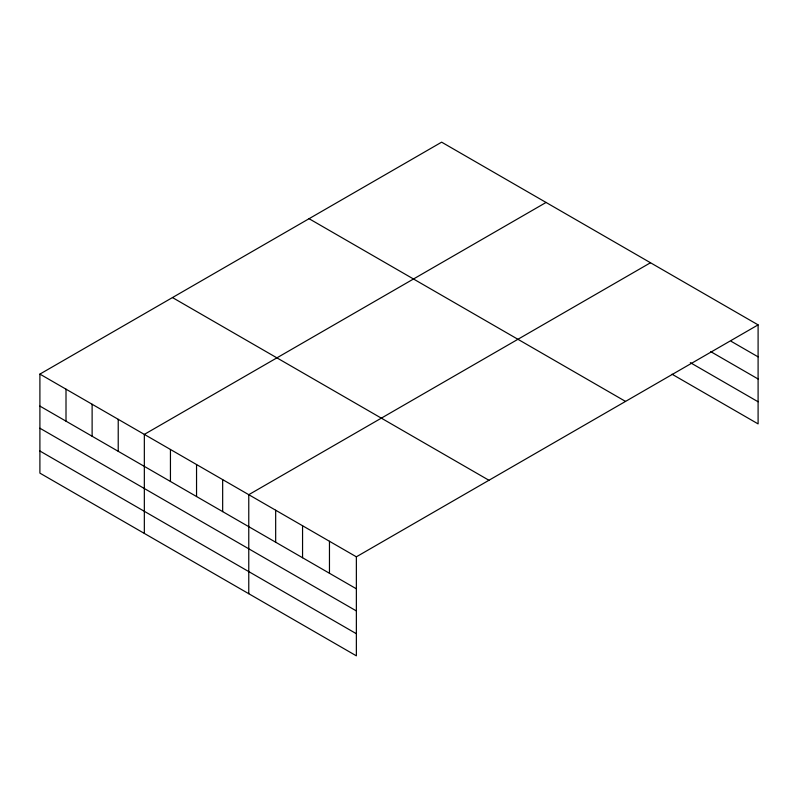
<?xml version="1.0" encoding="UTF-8"?>
<svg xmlns="http://www.w3.org/2000/svg" width="798" height="798" viewBox="0 0 798 798"><rect width="100%" height="100%" fill="white"/><g stroke="black" fill="none" stroke-linecap="round" stroke-linejoin="round"><path stroke-width="1.2" d="M758.1 324.876L441.633 142.164L39.9 374.102L39.9 473.124L356.367 655.836L356.367 556.814L758.1 324.876L758.1 423.898L672.026 374.202M546.071 202.453L144.338 434.391L144.338 533.423M650.5 262.751L248.767 494.69L248.767 593.722M731.197 341.335L758.1 356.866M710.759 351.649L758.1 378.99M690.31 362.641L758.1 401.773M309.065 218.702L625.532 401.414M172.468 297.564L488.935 480.266M39.9 374.102L356.367 556.814M39.9 406.092L356.367 588.804M39.9 428.217L356.367 610.929M39.9 451.01L356.367 633.722M329.464 541.283L329.464 573.273M302.562 525.752L302.562 557.742M275.669 510.221L275.669 542.211M222.662 479.618L222.662 511.608M196.547 464.546L196.547 496.536M170.443 449.474L170.443 481.463M118.224 419.319L118.224 451.319M92.119 404.247L92.119 436.247M66.005 389.175L66.005 421.164"/></g></svg>
